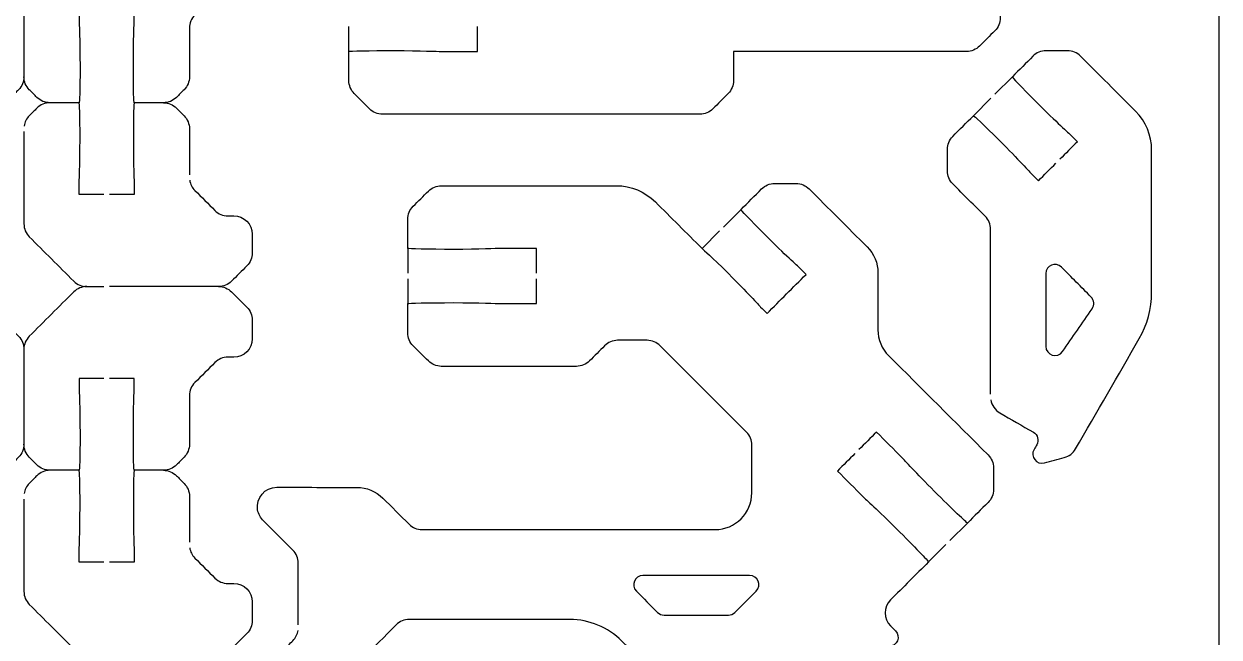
# Model space of a CAD drawing. Extents: x 5 to 405, y 225 to 445.
# Drawn here: x 70 to 135, y 304 to 337.4 of the extents above; entities that cross this region are included whole.
import ezdxf

# ---------------------------------------------------------------- set-up
doc = ezdxf.new("R2010")
doc.units = 0
doc.header["$MEASUREMENT"] = 0
doc.layers.add('DEFAULT', color=18, linetype='CONTINUOUS')

msp = doc.modelspace()

# ---------------------------------------------------------------- linework, layer by layer
at = {"layer": 'DEFAULT', "color": 1}
for points in [[(134.998, 237.15), (134.998, 432.85)], [(87.674, 335.874), (87.674, 337.225)], [(123.755, 334.495), (122.803, 333.543)], [(122.587, 333.328), (121.635, 332.375)], [(108.998, 327.274), (108.046, 326.321)], [(107.831, 326.106), (106.878, 325.154)], [(90.876, 325.154), (90.876, 323.806)], [(90.876, 323.506), (90.876, 322.155)], [(121.314, 310.214), (120.358, 309.258)], [(120.146, 309.046), (119.194, 308.093)]]:
    msp.add_lwpolyline(points, dxfattribs=at)
for points, knots in [([(65.647, 343.085), (65.959, 343.085), (66.27, 343.085), (66.582, 343.085), (66.85, 343.085), (67.104, 342.979), (67.291, 342.792), (68.097, 341.988), (68.902, 341.184), (69.708, 340.379), (69.895, 340.192), (70.001, 339.935), (70.001, 339.67), (70.001, 337.946), (70.001, 336.222), (70.001, 334.498), (70.001, 334.234), (69.895, 333.98), (69.708, 333.793), (69.569, 333.654), (69.43, 333.515), (69.291, 333.377), (69.104, 333.19), (68.85, 333.084), (68.582, 333.084), (68.054, 333.084), (67.526, 333.084), (66.998, 333.084), (66.97, 333.084), (66.949, 333.701), (66.949, 335.084), (66.949, 336.467), (66.998, 337.458), (66.998, 337.585), (66.998, 337.752), (66.998, 337.919), (66.998, 338.086), (66.548, 338.086), (66.098, 338.086), (65.647, 338.086)], [0, 0, 0, 0, 2.65, 2.65, 2.65, 3.65, 3.65, 3.65, 13.330294, 13.330294, 13.330294, 14.330294, 14.330294, 14.330294, 28.990294, 28.990294, 28.990294, 29.990294, 29.990294, 29.990294, 31.659066, 31.659066, 31.659066, 32.659066, 32.659066, 32.659066, 37.149066, 37.149066, 37.149066, 38.149066, 38.149066, 38.149066, 39.149066, 39.149066, 39.149066, 40.569066, 40.569066, 40.569066, 44.399066, 44.399066, 44.399066, 44.399066]), ([(80.587, 343.086), (80.851, 343.086), (81.109, 342.98), (81.296, 342.789), (81.571, 342.514), (81.846, 342.239), (82.121, 341.964), (82.308, 341.777), (82.414, 341.523), (82.414, 341.258), (82.414, 340.918), (82.414, 340.579), (82.414, 340.239), (82.414, 339.688), (81.966, 339.24), (81.412, 339.24), (81.305, 339.24), (81.198, 339.24), (81.091, 339.24), (80.827, 339.24), (80.573, 339.134), (80.386, 338.948), (80.022, 338.584), (79.659, 338.221), (79.296, 337.857), (79.109, 337.67), (79.003, 337.416), (79.003, 337.148), (79.003, 336.265), (79.003, 335.382), (79.003, 334.499), (79.003, 334.234), (78.897, 333.98), (78.71, 333.793), (78.571, 333.655), (78.433, 333.516), (78.294, 333.377), (78.107, 333.19), (77.853, 333.084), (77.585, 333.084), (77.057, 333.084), (76.529, 333.084), (76.001, 333.084), (75.976, 333.084), (75.951, 333.702), (75.951, 335.085), (75.951, 336.467), (76.001, 337.459), (76.001, 337.586), (76.001, 337.753), (76.001, 337.92), (76.001, 338.087), (75.55, 338.087), (75.1, 338.087), (74.65, 338.087)], [0, 0, 0, 0, 1, 1, 1, 4.30926, 4.30926, 4.30926, 5.30926, 5.30926, 5.30926, 8.19926, 8.19926, 8.19926, 9.19926, 9.19926, 9.19926, 10.10926, 10.10926, 10.10926, 11.10926, 11.10926, 11.10926, 15.47918, 15.47918, 15.47918, 16.47918, 16.47918, 16.47918, 23.98918, 23.98918, 23.98918, 24.98918, 24.98918, 24.98918, 26.657952, 26.657952, 26.657952, 27.657952, 27.657952, 27.657952, 32.147952, 32.147952, 32.147952, 33.147952, 33.147952, 33.147952, 34.147952, 34.147952, 34.147952, 35.567952, 35.567952, 35.567952, 39.397952, 39.397952, 39.397952, 39.397952]), ([(116.09, 340.725), (116.09, 340.274), (116.09, 339.824), (116.09, 339.374), (116.755, 339.374), (117.421, 339.374), (118.087, 339.374), (118.214, 339.374), (119.205, 339.423), (120.588, 339.423), (121.971, 339.423), (123.089, 339.402), (123.089, 339.374), (123.09, 338.817), (123.091, 338.261), (123.092, 337.705), (123.092, 337.437), (122.987, 337.183), (122.8, 336.996), (122.523, 336.719), (122.247, 336.443), (121.971, 336.167), (121.784, 335.98), (121.53, 335.874), (121.262, 335.874), (117.038, 335.874), (112.814, 335.874), (108.59, 335.874), (108.59, 335.345), (108.59, 334.816), (108.59, 334.286), (108.59, 334.022), (108.484, 333.768), (108.297, 333.581), (108.021, 333.305), (107.744, 333.028), (107.468, 332.752), (107.281, 332.565), (107.027, 332.459), (106.759, 332.459), (101.006, 332.459), (95.254, 332.459), (89.501, 332.459), (89.236, 332.459), (88.982, 332.565), (88.795, 332.752), (88.519, 333.028), (88.243, 333.305), (87.966, 333.581), (87.779, 333.768), (87.674, 334.022), (87.674, 334.286), (87.674, 334.816), (87.674, 335.345), (87.674, 335.874), (87.674, 335.899), (88.792, 335.923), (90.175, 335.923), (91.558, 335.923), (92.549, 335.874), (92.676, 335.874), (93.343, 335.874), (94.009, 335.874), (94.676, 335.874), (94.676, 336.324), (94.676, 336.775), (94.676, 337.225)], [0, 0, 0, 0, 3.83, 3.83, 3.83, 9.49, 9.49, 9.49, 10.49, 10.49, 10.49, 11.49, 11.49, 11.49, 16.220011, 16.220011, 16.220011, 17.220011, 17.220011, 17.220011, 20.543412, 20.543412, 20.543412, 21.543412, 21.543412, 21.543412, 57.463412, 57.463412, 57.463412, 61.963412, 61.963412, 61.963412, 62.963412, 62.963412, 62.963412, 66.286814, 66.286814, 66.286814, 67.286814, 67.286814, 67.286814, 116.206814, 116.206814, 116.206814, 117.206814, 117.206814, 117.206814, 120.530216, 120.530216, 120.530216, 121.530216, 121.530216, 121.530216, 126.030216, 126.030216, 126.030216, 127.030216, 127.030216, 127.030216, 128.030216, 128.030216, 128.030216, 133.700216, 133.700216, 133.700216, 137.530216, 137.530216, 137.530216, 137.530216]), ([(74.35, 338.087), (73.901, 338.087), (73.451, 338.087), (73.002, 338.087), (73.002, 337.92), (73.002, 337.753), (73.002, 337.586), (73.002, 337.459), (73.052, 336.467), (73.052, 335.085), (73.052, 333.702), (73.03, 333.084), (73.002, 333.084), (72.473, 333.084), (71.944, 333.084), (71.415, 333.084), (71.15, 333.084), (70.896, 333.19), (70.709, 333.377), (70.57, 333.516), (70.432, 333.655), (70.293, 333.793), (70.106, 333.98), (70, 334.234), (70, 334.499)], [0, 0, 0, 0, 3.82, 3.82, 3.82, 5.24, 5.24, 5.24, 6.24, 6.24, 6.24, 7.24, 7.24, 7.24, 11.74, 11.74, 11.74, 12.74, 12.74, 12.74, 14.408772, 14.408772, 14.408772, 15.408772, 15.408772, 15.408772, 15.408772]), ([(122.584, 316.923), (122.63, 316.624), (122.806, 316.363), (123.071, 316.207), (123.68, 315.857), (124.289, 315.506), (124.898, 315.156), (125.138, 315.018), (125.219, 314.712), (125.081, 314.472), (125.032, 314.387), (124.983, 314.302), (124.933, 314.218), (124.711, 313.833), (125.067, 313.371), (125.498, 313.484), (125.859, 313.581), (126.22, 313.679), (126.581, 313.777), (126.838, 313.844), (127.057, 314.013), (127.188, 314.242), (128.345, 316.245), (129.502, 318.248), (130.659, 320.25), (131.096, 321.012), (131.329, 321.873), (131.329, 322.751), (131.329, 325.337), (131.329, 327.923), (131.329, 330.509), (131.329, 331.303), (131.012, 332.068), (130.451, 332.629), (129.455, 333.625), (128.459, 334.621), (127.463, 335.617), (127.272, 335.804), (127.018, 335.91), (126.754, 335.91), (126.363, 335.91), (125.973, 335.91), (125.582, 335.91), (125.318, 335.91), (125.064, 335.804), (124.877, 335.617), (124.503, 335.243), (124.129, 334.869), (123.755, 334.495), (123.734, 334.474), (124.157, 334.023), (125.134, 333.045), (126.112, 332.068), (126.849, 331.401), (126.937, 331.313), (127.055, 331.196), (127.172, 331.078), (127.29, 330.96), (126.972, 330.643), (126.655, 330.325), (126.337, 330.008)], [0, 0, 0, 0, 1, 1, 1, 6.976019, 6.976019, 6.976019, 7.976019, 7.976019, 7.976019, 8.809565, 8.809565, 8.809565, 9.809565, 9.809565, 9.809565, 12.989785, 12.989785, 12.989785, 13.989785, 13.989785, 13.989785, 33.658199, 33.658199, 33.658199, 34.658199, 34.658199, 34.658199, 56.648199, 56.648199, 56.648199, 57.648199, 57.648199, 57.648199, 69.626588, 69.626588, 69.626588, 70.626588, 70.626588, 70.626588, 73.946588, 73.946588, 73.946588, 74.946588, 74.946588, 74.946588, 79.443787, 79.443787, 79.443787, 80.443787, 80.443787, 80.443787, 81.443787, 81.443787, 81.443787, 82.858001, 82.858001, 82.858001, 86.676377, 86.676377, 86.676377, 86.676377]), ([(74.35, 328.082), (73.901, 328.082), (73.451, 328.082), (73.002, 328.082), (73.002, 328.249), (73.002, 328.416), (73.002, 328.583), (73.002, 328.71), (73.052, 329.701), (73.052, 331.084), (73.052, 332.467), (73.03, 333.084), (73.002, 333.084), (72.473, 333.084), (71.944, 333.084), (71.415, 333.084), (71.15, 333.084), (70.896, 332.979), (70.709, 332.792), (70.57, 332.653), (70.432, 332.514), (70.293, 332.375), (70.141, 332.224), (70.042, 332.03), (70.014, 331.818)], [0, 0, 0, 0, 3.82, 3.82, 3.82, 5.24, 5.24, 5.24, 6.24, 6.24, 6.24, 7.24, 7.24, 7.24, 11.74, 11.74, 11.74, 12.74, 12.74, 12.74, 14.408772, 14.408772, 14.408772, 15.408772, 15.408772, 15.408772, 15.408772]), ([(76.001, 333.084), (75.976, 333.084), (75.951, 332.467), (75.951, 331.084), (75.951, 329.701), (76.001, 328.71), (76.001, 328.583), (76.001, 328.416), (76.001, 328.249), (76.001, 328.082), (75.55, 328.082), (75.1, 328.082), (74.65, 328.082)], [0, 0, 0, 0, 1, 1, 1, 2, 2, 2, 3.42, 3.42, 3.42, 7.25, 7.25, 7.25, 7.25]), ([(77.585, 333.084), (77.853, 333.084), (78.107, 332.979), (78.294, 332.792), (78.433, 332.653), (78.571, 332.514), (78.71, 332.375), (78.897, 332.188), (79.003, 331.934), (79.003, 331.666), (79.003, 330.834), (79.003, 330.001), (79.003, 329.169)], [0, 0, 0, 0, 1, 1, 1, 2.668772, 2.668772, 2.668772, 3.668772, 3.668772, 3.668772, 10.748772, 10.748772, 10.748772, 10.748772]), ([(122.573, 317.223), (122.573, 320.214), (122.573, 323.204), (122.573, 326.194), (122.573, 326.463), (122.467, 326.717), (122.277, 326.904), (121.689, 327.492), (121.101, 328.079), (120.513, 328.667), (120.326, 328.854), (120.22, 329.108), (120.22, 329.377), (120.22, 329.767), (120.22, 330.157), (120.22, 330.548), (120.22, 330.812), (120.322, 331.066), (120.513, 331.253), (120.887, 331.627), (121.261, 332.001), (121.635, 332.375), (121.67, 332.375), (122.129, 331.952), (123.085, 330.996), (124.062, 330.019), (124.729, 329.281), (124.817, 329.193), (124.934, 329.075), (125.052, 328.958), (125.17, 328.84), (125.487, 329.158), (125.805, 329.475), (126.122, 329.793)], [0, 0, 0, 0, 25.43, 25.43, 25.43, 26.43, 26.43, 26.43, 33.501068, 33.501068, 33.501068, 34.501068, 34.501068, 34.501068, 37.821068, 37.821068, 37.821068, 38.821068, 38.821068, 38.821068, 43.318267, 43.318267, 43.318267, 44.318267, 44.318267, 44.318267, 45.318267, 45.318267, 45.318267, 46.732481, 46.732481, 46.732481, 50.550857, 50.550857, 50.550857, 50.550857]), ([(70.001, 331.518), (70.001, 329.843), (70.001, 328.168), (70.001, 326.494), (70.001, 326.229), (70.106, 325.975), (70.293, 325.788), (71.099, 324.984), (71.904, 324.18), (72.71, 323.375), (72.897, 323.188), (73.151, 323.083), (73.415, 323.083), (73.727, 323.083), (74.039, 323.083), (74.35, 323.083)], [0, 0, 0, 0, 14.24, 14.24, 14.24, 15.24, 15.24, 15.24, 24.920294, 24.920294, 24.920294, 25.920294, 25.920294, 25.920294, 28.570294, 28.570294, 28.570294, 28.570294]), ([(79.018, 328.868), (79.046, 328.656), (79.145, 328.462), (79.296, 328.311), (79.66, 327.947), (80.023, 327.584), (80.386, 327.221), (80.573, 327.034), (80.827, 326.928), (81.092, 326.928), (81.199, 326.928), (81.306, 326.928), (81.413, 326.928), (81.967, 326.928), (82.415, 326.48), (82.415, 325.926), (82.415, 325.587), (82.415, 325.249), (82.415, 324.91), (82.415, 324.645), (82.309, 324.391), (82.122, 324.204), (81.847, 323.928), (81.572, 323.652), (81.296, 323.375), (81.11, 323.188), (80.852, 323.083), (80.587, 323.083), (78.608, 323.083), (76.629, 323.083), (74.65, 323.083)], [0, 0, 0, 0, 1, 1, 1, 5.36992, 5.36992, 5.36992, 6.36992, 6.36992, 6.36992, 7.27992, 7.27992, 7.27992, 8.27992, 8.27992, 8.27992, 11.15992, 11.15992, 11.15992, 12.15992, 12.15992, 12.15992, 15.476258, 15.476258, 15.476258, 16.476258, 16.476258, 16.476258, 33.306258, 33.306258, 33.306258, 33.306258]), ([(97.875, 323.806), (97.875, 324.255), (97.875, 324.705), (97.875, 325.154), (97.21, 325.154), (96.544, 325.154), (95.879, 325.154), (95.752, 325.154), (94.76, 325.104), (93.377, 325.104), (91.994, 325.104), (90.876, 325.126), (90.876, 325.154), (90.876, 325.682), (90.876, 326.21), (90.876, 326.738), (90.876, 327.006), (90.982, 327.26), (91.169, 327.447), (91.445, 327.723), (91.722, 328), (91.998, 328.276), (92.185, 328.463), (92.439, 328.569), (92.704, 328.569), (95.873, 328.569), (99.042, 328.569), (102.211, 328.569), (103.012, 328.569), (103.777, 328.251), (104.342, 327.687), (105.186, 326.842), (106.03, 325.998), (106.878, 325.154), (106.995, 325.037), (107.351, 324.752), (108.328, 323.774), (109.305, 322.797), (109.972, 322.06), (110.06, 321.968), (110.178, 321.851), (110.295, 321.733), (110.413, 321.615), (111.12, 322.323), (111.826, 323.031), (112.533, 323.739), (112.416, 323.857), (112.298, 323.974), (112.18, 324.092), (112.092, 324.18), (111.355, 324.847), (110.378, 325.824), (109.4, 326.801), (108.977, 327.253), (108.998, 327.274), (109.372, 327.648), (109.746, 328.022), (110.12, 328.396), (110.307, 328.583), (110.561, 328.689), (110.826, 328.689), (111.216, 328.689), (111.607, 328.689), (111.997, 328.689), (112.262, 328.689), (112.516, 328.583), (112.702, 328.396), (113.755, 327.343), (114.807, 326.291), (115.86, 325.238), (116.234, 324.861), (116.445, 324.353), (116.445, 323.824), (116.445, 322.794), (116.445, 321.764), (116.445, 320.733), (116.445, 320.201), (116.654, 319.693), (117.031, 319.319), (118.833, 317.52), (120.634, 315.72), (122.436, 313.921), (122.623, 313.734), (122.728, 313.477), (122.728, 313.212), (122.728, 312.821), (122.728, 312.429), (122.728, 312.037), (122.728, 311.773), (122.623, 311.519), (122.432, 311.332), (122.059, 310.959), (121.687, 310.586), (121.314, 310.214), (121.279, 310.214), (120.478, 310.979), (119.511, 311.946), (118.534, 312.923), (117.867, 313.66), (117.779, 313.748), (117.307, 314.22), (116.836, 314.692), (116.364, 315.163), (116.046, 314.844), (115.727, 314.526), (115.408, 314.207)], [0, 0, 0, 0, 3.82, 3.82, 3.82, 9.48, 9.48, 9.48, 10.48, 10.48, 10.48, 11.48, 11.48, 11.48, 15.97, 15.97, 15.97, 16.97, 16.97, 16.97, 20.293402, 20.293402, 20.293402, 21.293402, 21.293402, 21.293402, 48.243402, 48.243402, 48.243402, 49.243402, 49.243402, 49.243402, 59.407455, 59.407455, 59.407455, 60.407455, 60.407455, 60.407455, 61.407455, 61.407455, 61.407455, 62.821669, 62.821669, 62.821669, 71.328166, 71.328166, 71.328166, 72.74238, 72.74238, 72.74238, 73.74238, 73.74238, 73.74238, 74.74238, 74.74238, 74.74238, 79.239579, 79.239579, 79.239579, 80.239579, 80.239579, 80.239579, 83.559579, 83.559579, 83.559579, 84.559579, 84.559579, 84.559579, 97.21679, 97.21679, 97.21679, 98.21679, 98.21679, 98.21679, 106.97679, 106.97679, 106.97679, 107.97679, 107.97679, 107.97679, 129.628405, 129.628405, 129.628405, 130.628405, 130.628405, 130.628405, 133.958405, 133.958405, 133.958405, 134.958405, 134.958405, 134.958405, 139.441462, 139.441462, 139.441462, 140.441462, 140.441462, 140.441462, 141.441462, 141.441462, 141.441462, 147.112458, 147.112458, 147.112458, 150.944977, 150.944977, 150.944977, 150.944977]), ([(125.573, 319.831), (125.573, 321.149), (125.573, 322.467), (125.573, 323.785), (125.573, 324.232), (126.114, 324.454), (126.429, 324.137), (126.965, 323.594), (127.501, 323.052), (128.037, 322.51), (128.206, 322.339), (128.229, 322.072), (128.093, 321.874), (127.557, 321.098), (127.021, 320.323), (126.484, 319.547), (126.205, 319.144), (125.573, 319.341), (125.573, 319.831)], [1, 1, 1, 1, 12.207, 12.207, 12.207, 13.207, 13.207, 13.207, 19.691985, 19.691985, 19.691985, 20.691985, 20.691985, 20.691985, 28.710195, 28.710195, 28.710195, 29.710195, 29.710195, 29.710195, 29.710195]), ([(65.647, 323.083), (65.959, 323.083), (66.27, 323.083), (66.582, 323.083), (66.85, 323.083), (67.104, 322.977), (67.291, 322.79), (68.097, 321.985), (68.902, 321.181), (69.708, 320.377), (69.895, 320.19), (70.001, 319.932), (70.001, 319.668), (70.001, 317.944), (70.001, 316.22), (70.001, 314.496), (70.001, 314.231), (69.895, 313.977), (69.708, 313.79), (69.569, 313.652), (69.43, 313.513), (69.291, 313.374), (69.104, 313.187), (68.85, 313.081), (68.582, 313.081), (68.054, 313.081), (67.526, 313.081), (66.998, 313.081), (66.97, 313.081), (66.949, 313.699), (66.949, 315.082), (66.949, 316.464), (66.998, 317.456), (66.998, 317.583), (66.998, 317.75), (66.998, 317.917), (66.998, 318.084), (66.548, 318.084), (66.098, 318.084), (65.647, 318.084)], [0, 0, 0, 0, 2.65, 2.65, 2.65, 3.65, 3.65, 3.65, 13.330294, 13.330294, 13.330294, 14.330294, 14.330294, 14.330294, 28.990294, 28.990294, 28.990294, 29.990294, 29.990294, 29.990294, 31.659066, 31.659066, 31.659066, 32.659066, 32.659066, 32.659066, 37.149066, 37.149066, 37.149066, 38.149066, 38.149066, 38.149066, 39.149066, 39.149066, 39.149066, 40.569066, 40.569066, 40.569066, 44.399066, 44.399066, 44.399066, 44.399066]), ([(73.415, 323.082), (73.15, 323.082), (72.896, 322.977), (72.709, 322.79), (71.903, 321.985), (71.098, 321.181), (70.293, 320.377), (70.105, 320.189), (69.999, 319.934), (69.999, 319.669)], [0, 0, 0, 0, 1, 1, 1, 10.679587, 10.679587, 10.679587, 11.679587, 11.679587, 11.679587, 11.679587]), ([(80.587, 323.083), (80.851, 323.083), (81.109, 322.977), (81.296, 322.787), (81.571, 322.512), (81.846, 322.236), (82.121, 321.961), (82.308, 321.774), (82.414, 321.52), (82.414, 321.256), (82.414, 320.916), (82.414, 320.576), (82.414, 320.236), (82.414, 319.686), (81.966, 319.238), (81.412, 319.238), (81.305, 319.238), (81.198, 319.238), (81.091, 319.238), (80.827, 319.238), (80.573, 319.132), (80.386, 318.945), (80.022, 318.582), (79.659, 318.218), (79.296, 317.855), (79.109, 317.668), (79.003, 317.414), (79.003, 317.146), (79.003, 316.263), (79.003, 315.38), (79.003, 314.496), (79.003, 314.232), (78.897, 313.978), (78.71, 313.791), (78.571, 313.652), (78.433, 313.513), (78.294, 313.375), (78.107, 313.188), (77.853, 313.082), (77.585, 313.082), (77.057, 313.082), (76.529, 313.082), (76.001, 313.082), (75.976, 313.082), (75.951, 313.699), (75.951, 315.082), (75.951, 316.465), (76.001, 317.456), (76.001, 317.583), (76.001, 317.75), (76.001, 317.917), (76.001, 318.084), (75.55, 318.084), (75.1, 318.084), (74.65, 318.084)], [0, 0, 0, 0, 1, 1, 1, 4.30926, 4.30926, 4.30926, 5.30926, 5.30926, 5.30926, 8.19926, 8.19926, 8.19926, 9.19926, 9.19926, 9.19926, 10.10926, 10.10926, 10.10926, 11.10926, 11.10926, 11.10926, 15.47918, 15.47918, 15.47918, 16.47918, 16.47918, 16.47918, 23.98918, 23.98918, 23.98918, 24.98918, 24.98918, 24.98918, 26.657952, 26.657952, 26.657952, 27.657952, 27.657952, 27.657952, 32.147952, 32.147952, 32.147952, 33.147952, 33.147952, 33.147952, 34.147952, 34.147952, 34.147952, 35.567952, 35.567952, 35.567952, 39.397952, 39.397952, 39.397952, 39.397952]), ([(84.921, 304.668), (84.921, 305.789), (84.921, 306.909), (84.921, 308.03), (84.921, 308.295), (84.815, 308.552), (84.628, 308.739), (84.098, 309.268), (83.568, 309.797), (83.037, 310.327), (82.872, 310.492), (82.748, 310.697), (82.709, 310.926), (82.603, 311.586), (83.108, 312.157), (83.746, 312.157), (85.201, 312.156), (86.656, 312.155), (88.11, 312.154), (88.64, 312.154), (89.148, 311.942), (89.521, 311.568), (89.995, 311.096), (90.469, 310.623), (90.943, 310.15), (91.13, 309.963), (91.384, 309.857), (91.649, 309.857), (96.962, 309.857), (102.274, 309.857), (107.587, 309.857), (108.691, 309.857), (109.587, 310.753), (109.587, 311.858), (109.587, 312.723), (109.587, 313.589), (109.587, 314.454), (109.587, 314.722), (109.482, 314.976), (109.295, 315.163), (107.728, 316.729), (106.162, 318.296), (104.596, 319.862), (104.409, 320.049), (104.155, 320.155), (103.89, 320.155), (103.356, 320.155), (102.822, 320.155), (102.288, 320.155), (102.024, 320.155), (101.77, 320.049), (101.583, 319.859), (101.308, 319.583), (101.033, 319.308), (100.757, 319.033), (100.57, 318.846), (100.316, 318.74), (100.052, 318.74), (97.601, 318.74), (95.151, 318.74), (92.7, 318.74), (92.435, 318.74), (92.181, 318.846), (91.994, 319.033), (91.719, 319.307), (91.444, 319.581), (91.169, 319.855), (90.982, 320.046), (90.876, 320.3), (90.876, 320.568), (90.876, 321.097), (90.876, 321.626), (90.876, 322.155), (90.876, 322.18), (91.994, 322.205), (93.377, 322.205), (94.76, 322.205), (95.752, 322.155), (95.879, 322.155), (96.544, 322.155), (97.21, 322.155), (97.875, 322.155), (97.875, 322.606), (97.875, 323.056), (97.875, 323.506)], [0, 0, 0, 0, 9.53, 9.53, 9.53, 10.53, 10.53, 10.53, 16.901036, 16.901036, 16.901036, 17.901036, 17.901036, 17.901036, 18.901036, 18.901036, 18.901036, 31.27104, 31.27104, 31.27104, 32.27104, 32.27104, 32.27104, 37.963254, 37.963254, 37.963254, 38.963254, 38.963254, 38.963254, 84.143254, 84.143254, 84.143254, 85.143254, 85.143254, 85.143254, 92.503254, 92.503254, 92.503254, 93.503254, 93.503254, 93.503254, 112.340579, 112.340579, 112.340579, 113.340579, 113.340579, 113.340579, 117.880579, 117.880579, 117.880579, 118.880579, 118.880579, 118.880579, 122.189838, 122.189838, 122.189838, 123.189838, 123.189838, 123.189838, 144.029838, 144.029838, 144.029838, 145.029838, 145.029838, 145.029838, 148.332035, 148.332035, 148.332035, 149.332035, 149.332035, 149.332035, 153.832035, 153.832035, 153.832035, 154.832035, 154.832035, 154.832035, 155.832035, 155.832035, 155.832035, 161.492035, 161.492035, 161.492035, 165.322035, 165.322035, 165.322035, 165.322035]), ([(74.35, 318.084), (73.901, 318.084), (73.451, 318.084), (73.002, 318.084), (73.002, 317.917), (73.002, 317.75), (73.002, 317.583), (73.002, 317.456), (73.052, 316.465), (73.052, 315.082), (73.052, 313.699), (73.03, 313.082), (73.002, 313.082), (72.473, 313.082), (71.944, 313.082), (71.415, 313.082), (71.15, 313.082), (70.896, 313.188), (70.709, 313.375), (70.57, 313.513), (70.432, 313.652), (70.293, 313.791), (70.106, 313.978), (70, 314.232), (70, 314.496)], [0, 0, 0, 0, 3.82, 3.82, 3.82, 5.24, 5.24, 5.24, 6.24, 6.24, 6.24, 7.24, 7.24, 7.24, 11.74, 11.74, 11.74, 12.74, 12.74, 12.74, 14.408772, 14.408772, 14.408772, 15.408772, 15.408772, 15.408772, 15.408772]), ([(115.197, 313.995), (114.879, 313.678), (114.562, 313.36), (114.244, 313.043), (114.714, 312.571), (115.185, 312.1), (115.655, 311.628), (115.747, 311.54), (116.484, 310.873), (117.461, 309.896), (118.425, 308.933), (119.194, 308.132), (119.194, 308.093), (118.506, 307.406), (117.818, 306.718), (117.13, 306.03), (116.742, 305.638), (116.742, 305.007), (117.13, 304.615), (117.218, 304.528), (117.306, 304.441), (117.394, 304.354), (117.708, 304.036), (117.486, 303.5), (117.042, 303.5), (114.937, 303.5), (112.832, 303.5), (110.727, 303.5), (110.459, 303.5), (110.205, 303.394), (110.018, 303.204), (109.616, 302.802), (109.214, 302.4), (108.811, 301.997), (108.624, 301.81), (108.37, 301.705), (108.102, 301.705), (107.074, 301.705), (106.047, 301.705), (105.019, 301.705), (104.751, 301.705), (104.497, 301.81), (104.31, 301.997), (103.713, 302.595), (103.115, 303.192), (102.518, 303.79), (101.766, 304.541), (100.75, 304.964), (99.689, 304.964), (96.777, 304.964), (93.865, 304.964), (90.954, 304.964), (90.689, 304.964), (90.435, 304.858), (90.248, 304.671), (89.005, 303.429), (87.762, 302.186), (86.519, 300.943), (86.131, 300.551), (85.496, 300.551), (85.108, 300.943), (84.786, 301.265), (84.464, 301.587), (84.142, 301.909), (83.75, 302.301), (83.75, 302.932), (84.142, 303.324), (84.304, 303.486), (84.466, 303.648), (84.628, 303.811), (84.78, 303.962), (84.879, 304.156), (84.907, 304.368)], [0, 0, 0, 0, 3.818377, 3.818377, 3.818377, 9.482306, 9.482306, 9.482306, 10.482306, 10.482306, 10.482306, 11.482306, 11.482306, 11.482306, 19.755456, 19.755456, 19.755456, 20.755456, 20.755456, 20.755456, 21.809069, 21.809069, 21.809069, 22.809069, 22.809069, 22.809069, 40.709069, 40.709069, 40.709069, 41.709069, 41.709069, 41.709069, 46.545679, 46.545679, 46.545679, 47.545679, 47.545679, 47.545679, 56.285679, 56.285679, 56.285679, 57.285679, 57.285679, 57.285679, 64.469884, 64.469884, 64.469884, 65.469884, 65.469884, 65.469884, 90.229884, 90.229884, 90.229884, 91.229884, 91.229884, 91.229884, 106.178121, 106.178121, 106.178121, 107.178121, 107.178121, 107.178121, 111.053066, 111.053066, 111.053066, 112.053066, 112.053066, 112.053066, 114.004681, 114.004681, 114.004681, 115.004681, 115.004681, 115.004681, 115.004681]), ([(74.35, 308.079), (73.901, 308.079), (73.451, 308.079), (73.002, 308.079), (73.002, 308.246), (73.002, 308.413), (73.002, 308.58), (73.002, 308.707), (73.052, 309.699), (73.052, 311.082), (73.052, 312.464), (73.03, 313.082), (73.002, 313.082), (72.473, 313.082), (71.944, 313.082), (71.415, 313.082), (71.15, 313.082), (70.896, 312.976), (70.709, 312.789), (70.57, 312.65), (70.432, 312.512), (70.293, 312.373), (70.141, 312.221), (70.042, 312.027), (70.014, 311.815)], [0, 0, 0, 0, 3.82, 3.82, 3.82, 5.24, 5.24, 5.24, 6.24, 6.24, 6.24, 7.24, 7.24, 7.24, 11.74, 11.74, 11.74, 12.74, 12.74, 12.74, 14.408772, 14.408772, 14.408772, 15.408772, 15.408772, 15.408772, 15.408772]), ([(76.001, 313.082), (75.976, 313.082), (75.951, 312.464), (75.951, 311.082), (75.951, 309.699), (76.001, 308.707), (76.001, 308.58), (76.001, 308.413), (76.001, 308.246), (76.001, 308.079), (75.55, 308.079), (75.1, 308.079), (74.65, 308.079)], [0, 0, 0, 0, 1, 1, 1, 2, 2, 2, 3.42, 3.42, 3.42, 7.25, 7.25, 7.25, 7.25]), ([(77.585, 313.082), (77.853, 313.082), (78.107, 312.976), (78.294, 312.789), (78.433, 312.65), (78.571, 312.512), (78.71, 312.373), (78.897, 312.186), (79.003, 311.932), (79.003, 311.664), (79.003, 310.831), (79.003, 309.999), (79.003, 309.166)], [0, 0, 0, 0, 1, 1, 1, 2.668772, 2.668772, 2.668772, 3.668772, 3.668772, 3.668772, 10.748772, 10.748772, 10.748772, 10.748772]), ([(70.001, 311.515), (70.001, 309.841), (70.001, 308.166), (70.001, 306.491), (70.001, 306.227), (70.106, 305.973), (70.293, 305.786), (71.099, 304.982), (71.904, 304.177), (72.71, 303.373), (72.897, 303.186), (73.151, 303.08), (73.415, 303.08), (73.727, 303.08), (74.039, 303.08), (74.35, 303.08)], [0, 0, 0, 0, 14.24, 14.24, 14.24, 15.24, 15.24, 15.24, 24.920294, 24.920294, 24.920294, 25.920294, 25.920294, 25.920294, 28.570294, 28.570294, 28.570294, 28.570294]), ([(79.018, 308.866), (79.046, 308.654), (79.145, 308.46), (79.296, 308.308), (79.66, 307.945), (80.023, 307.582), (80.386, 307.218), (80.573, 307.031), (80.827, 306.925), (81.092, 306.925), (81.199, 306.925), (81.306, 306.925), (81.413, 306.925), (81.967, 306.925), (82.415, 306.477), (82.415, 305.923), (82.415, 305.585), (82.415, 305.246), (82.415, 304.907), (82.415, 304.643), (82.309, 304.389), (82.122, 304.202), (81.847, 303.926), (81.572, 303.649), (81.296, 303.373), (81.11, 303.186), (80.852, 303.08), (80.587, 303.08), (78.608, 303.08), (76.629, 303.08), (74.65, 303.08)], [0, 0, 0, 0, 1, 1, 1, 5.36992, 5.36992, 5.36992, 6.36992, 6.36992, 6.36992, 7.27992, 7.27992, 7.27992, 8.27992, 8.27992, 8.27992, 11.15992, 11.15992, 11.15992, 12.15992, 12.15992, 12.15992, 15.476258, 15.476258, 15.476258, 16.476258, 16.476258, 16.476258, 33.306258, 33.306258, 33.306258, 33.306258]), ([(103.661, 307.36), (105.596, 307.36), (107.532, 307.36), (109.468, 307.36), (109.912, 307.36), (110.134, 306.82), (109.82, 306.506), (109.436, 306.12), (109.051, 305.735), (108.667, 305.349), (108.571, 305.257), (108.444, 305.204), (108.31, 305.204), (107.146, 305.204), (105.982, 305.204), (104.818, 305.204), (104.684, 305.204), (104.557, 305.257), (104.462, 305.349), (104.077, 305.735), (103.693, 306.12), (103.308, 306.506), (102.994, 306.82), (103.216, 307.36), (103.661, 307.36)], [1, 1, 1, 1, 17.46, 17.46, 17.46, 18.46, 18.46, 18.46, 23.091555, 23.091555, 23.091555, 24.091555, 24.091555, 24.091555, 33.991555, 33.991555, 33.991555, 34.991555, 34.991555, 34.991555, 39.62311, 39.62311, 39.62311, 40.62311, 40.62311, 40.62311, 40.62311])]:
    msp.add_open_spline(points, degree=3, knots=knots, dxfattribs=at)

doc.saveas('drawing.dxf')
